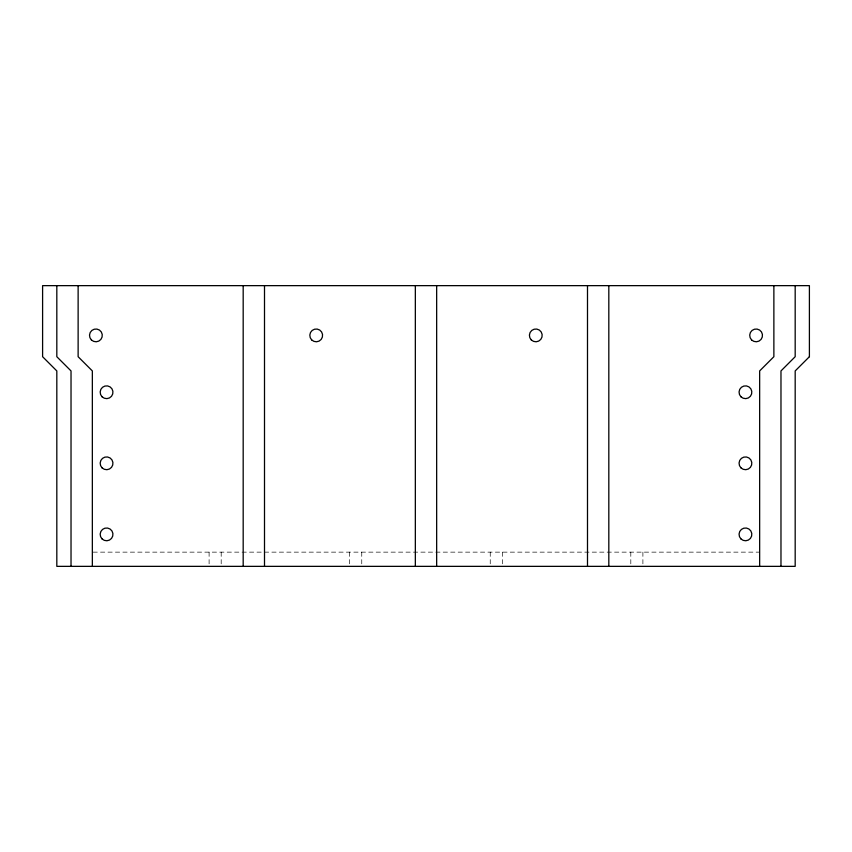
<?xml version="1.0" encoding="UTF-8"?>
<svg xmlns="http://www.w3.org/2000/svg" width="852" height="852" viewBox="0 0 852 852"><rect width="100%" height="100%" fill="white"/><g stroke="black" fill="none" stroke-linecap="round" stroke-linejoin="round"><path stroke-width="0.64" stroke-dasharray="4.26 3.19" d="M93.06 552.139L758.94 552.139M642.898 552.139L642.898 565.068M630.81 552.139L630.81 565.068M502.329 552.139L502.329 565.068M490.241 552.139L490.241 565.068M361.759 552.139L361.759 565.068M349.671 552.139L349.671 565.068M221.19 552.139L221.19 565.068M209.102 552.139L209.102 565.068"/><path stroke-width="1.28" d="M795.182 285.644L795.182 356.711L780.975 370.929L780.975 566.356M773.872 285.644L773.872 356.711L759.654 370.929L759.654 566.356M608.818 285.644L608.818 566.356M587.497 285.644L587.497 566.356M436.661 285.644L436.661 566.356M415.339 285.644L415.339 566.356M264.503 285.644L264.503 566.356M243.182 285.644L243.182 566.356M92.346 566.356L92.346 370.929L78.128 356.711L78.128 285.644M71.025 566.356L71.025 370.929L56.818 356.711L56.818 285.644M809.4 356.711L795.182 370.929L795.182 566.356L56.818 566.356L56.818 370.929L42.6 356.711L42.6 285.644L809.4 285.644L809.4 356.711M751.581 339.916A6.401 6.401 0 0 0 762.274 337.051A6.401 6.401 0 0 0 754.446 329.213A6.401 6.401 0 0 0 751.581 339.916M531.275 339.916A6.401 6.401 0 0 0 541.978 337.051A6.401 6.401 0 0 0 534.14 329.213A6.401 6.401 0 0 0 531.275 339.916M311.683 339.916A6.401 6.401 0 0 0 322.386 337.051A6.401 6.401 0 0 0 314.548 329.213A6.401 6.401 0 0 0 311.683 339.916M91.377 339.916A6.401 6.401 0 0 0 102.08 337.051A6.401 6.401 0 0 0 94.242 329.213A6.401 6.401 0 0 0 91.377 339.916M740.921 396.766A6.401 6.401 0 0 0 751.624 393.901A6.401 6.401 0 0 0 743.785 386.062A6.401 6.401 0 0 0 740.921 396.766M740.921 467.833A6.401 6.401 0 0 0 751.624 464.968A6.401 6.401 0 0 0 743.785 457.13A6.401 6.401 0 0 0 740.921 467.833M740.921 538.901A6.401 6.401 0 0 0 751.624 536.036A6.401 6.401 0 0 0 743.785 528.197A6.401 6.401 0 0 0 740.921 538.901M102.038 396.766A6.401 6.401 0 0 0 112.741 393.901A6.401 6.401 0 0 0 104.902 386.062A6.401 6.401 0 0 0 102.038 396.766M102.038 467.833A6.401 6.401 0 0 0 112.741 464.968A6.401 6.401 0 0 0 104.902 457.13A6.401 6.401 0 0 0 102.038 467.833M102.038 538.901A6.401 6.401 0 0 0 112.741 536.036A6.401 6.401 0 0 0 104.902 528.197A6.401 6.401 0 0 0 102.038 538.901"/></g></svg>
